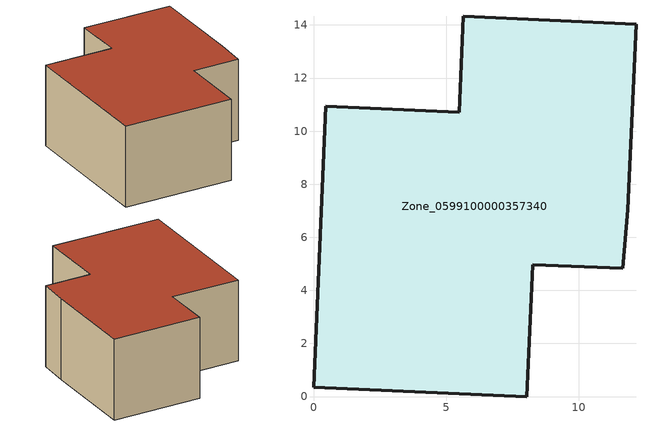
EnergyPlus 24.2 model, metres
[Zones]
Zone_0599100000357340
 floor ground (C_G): 5.49,10.71 5.65,14.32 12.15,14.03 11.84,7.04 11.66,4.83 8.26,4.97 8.03,0 0,0.36 0.47,10.94 z1.57
 wall outside (C_F): 11.66,4.83 11.84,7.04 12.15,14.03 5.65,14.32 5.49,10.71 0.47,10.94 0,0.36 8.03,0 8.26,4.97 11.66,4.83 z1.57:7.53
 roof outside (C_R): 0.47,10.94 0,0.36 8.03,0 8.26,4.97 11.66,4.83 11.84,7.04 12.15,14.03 5.65,14.32 5.49,10.71 z7.53
[BUILDING]
Pand.0599100000357340: North Axis=0; Terrain=City; Loads Convergence Tolerance Value=0.04; Temperature Convergence Tolerance Value=0.4; Solar Distribution=FullExterior; Maximum Number of Warmup Days=25; Minimum Number of Warmup Days=1
[Site:Location]
Rotterdam.The.Hague.AP_ZH_NLD Design_Conditions: Latitude=51.96; Longitude=4.45; Time Zone=1; Elevation=-4.5
[SITE:GROUNDTEMPERATURE:BUILDINGSURFACE]
18, 18, 18, 18, 18, 18, 18, 18, 18, 18, 18, 18
[MATERIAL] Thermal Absorptance=0.9; Solar Absorptance=0.7; Visible Absorptance=0.7
Name | Roughness | Thickness | Conductivity | Density | Specific Heat
G.D.1992-2005 | MediumSmooth | 0.15 | 0.06 | 540 | 1210
F.D.1992-2005 | Rough | 0.3 | 0.12 | 1920 | 840
R.D.1992-2005 | MediumRough | 0.2 | 0.08 | 1500 | 1000
[CONSTRUCTION]
C_G: G.D.1992-2005
C_F: F.D.1992-2005
C_R: R.D.1992-2005
[ZONE]
Zone_0599100000357340: Type=1; Multiplier=1; Ceiling Height=Autocalculate; Volume=Autocalculate; Floor Area=autocalculate; Part of Total Floor Area=Yes
[ZONEINFILTRATION:DESIGNFLOWRATE]
Infil_Zone_0599100000357340: Zone or ZoneList or Space or SpaceList=Zone_0599100000357340; Schedule=AlwaysOn; Design Flow Rate Calculation Method=Flow/Area; Flow Rate per Floor Area=0.0021; Constant Term Coefficient=1; Temperature Term Coefficient=0; Velocity Term Coefficient=0; Velocity Squared Term Coefficient=0
[HVACTEMPLATE:ZONE:IDEALLOADSAIRSYSTEM]
Zone_0599100000357340: Maximum Heating Supply Air Temperature=50; Minimum Cooling Supply Air Temperature=13; Maximum Heating Supply Air Humidity Ratio=0.0156; Minimum Cooling Supply Air Humidity Ratio=0.0077; Heating Limit=NoLimit; Cooling Limit=NoLimit; Dehumidification Control Type=ConstantSensibleHeatRatio; Cooling Sensible Heat Ratio=0.7; Dehumidification Setpoint=60; Humidification Control Type=None; Humidification Setpoint=30; Outdoor Air Method=None; Outdoor Air Flow Rate per Person=0.00944; Outdoor Air Flow Rate per Zone Floor Area=0; Outdoor Air Flow Rate per Zone=0; Demand Controlled Ventilation Type=None; Outdoor Air Economizer Type=NoEconomizer; Heat Recovery Type=None; Sensible Heat Recovery Effectiveness=0.7; Latent Heat Recovery Effectiveness=0.65
[ZONECONTROL:THERMOSTAT]
ThermostatControl_Zone_0599100000357340: Zone or ZoneList=Zone_0599100000357340; Control Type Schedule=DualSetpointControlType; Control 1=Thermostat_Zone_0599100000357340; Temperature Difference Between Cutout And Setpoint=0
[THERMOSTATSETPOINT:DUALSETPOINT]
Thermostat_Zone_0599100000357340: Heating Setpoint Temperature Schedule=HeatingSetpoint_Zone_0599100000357340; Cooling Setpoint Temperature Schedule=CoolingSetpoint_Zone_0599100000357340
[SCHEDULE:COMPACT]
HeatingSetpoint_Zone_0599100000357340: Through: 12/31, For: AllDays, Until: 24:00, 21
CoolingSetpoint_Zone_0599100000357340: Through: 12/31, For: AllDays, Until: 24:00, 24
DualSetpointControlType: Through: 12/31, For: AllDays, Until: 24:00, 4
AlwaysOn: Through: 12/31, For: AllDays, Until: 24:00, 1
